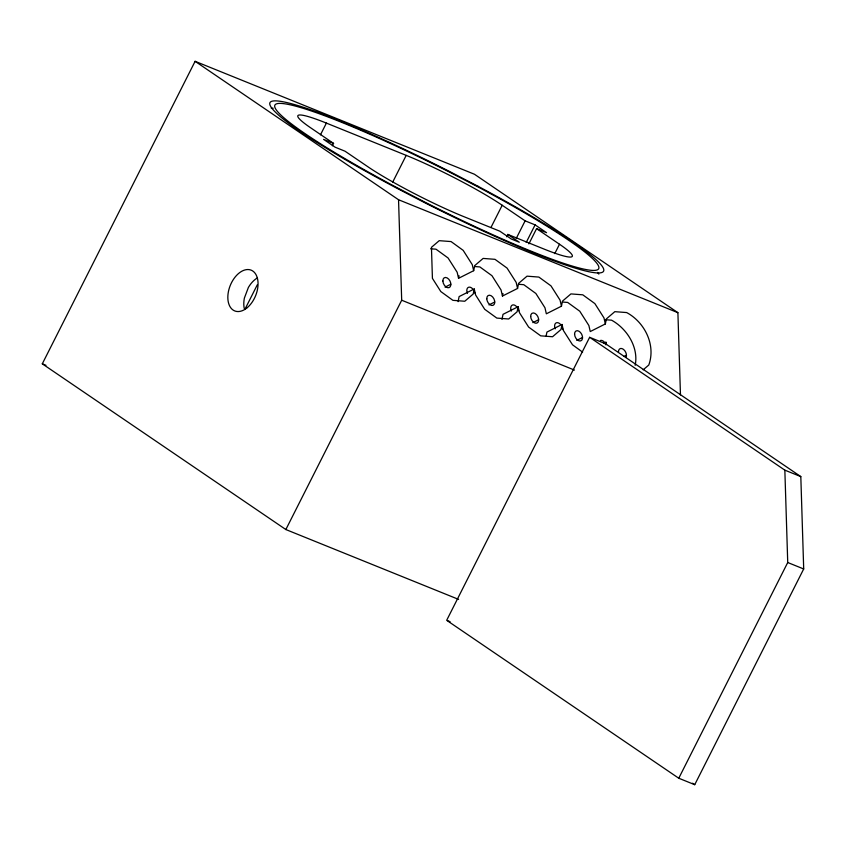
<?xml version="1.0" encoding="UTF-8"?>
<svg xmlns="http://www.w3.org/2000/svg" width="846" height="846" viewBox="0 0 846 846"><rect width="100%" height="100%" fill="white"/><g stroke="black" fill="none" stroke-linecap="round" stroke-linejoin="round"><path stroke-width="1.27" d="M474.606 266.532L479.872 266.934L491.97 275.711L501.065 290.009L502.45 296.058L517.562 288.444L516.176 282.395L507.071 268.097L494.973 259.32L483.129 258.421L474.701 265.633L473.665 270.699L458.553 278.313L459.071 275.775M458.088 301.652L459.124 296.586L474.236 288.972L475.621 295.011L484.716 309.308L496.814 318.085L508.668 318.995L517.096 311.783L518.133 306.717L503.021 314.331L501.985 319.397M474.236 288.972L473.189 294.038L464.761 301.25L452.917 300.341L440.819 291.563L432.422 278.366L431.449 247.328L439.233 240.676L451.077 241.575L463.174 250.353L472.269 264.65L473.665 270.699M502.45 296.058L502.968 293.53M517.562 288.444L518.598 283.378L527.026 276.166L538.87 277.076L550.968 285.853L560.073 300.15L561.458 306.189L546.347 313.803L544.961 307.764L535.867 293.467L523.769 284.69L518.503 284.288M546.146 335.883L546.928 332.087L562.03 324.462L563.415 330.511L572.52 344.808L582.598 352.126M561.458 306.189L562.495 301.123L570.923 293.911L582.778 294.82L594.865 303.598L603.97 317.895L605.355 323.933L590.254 331.558L588.869 325.509L579.764 311.212L567.666 302.434L562.4 302.033M562.03 324.462L560.993 329.528L552.565 336.74L540.71 335.841L528.623 327.064L519.518 312.766L518.133 306.717M605.355 323.933L606.392 318.879L614.82 311.666L626.675 312.565C644.789 322.273 656.052 345.115 648.787 365.028L643.172 369.829M605.408 344.745L605.926 342.218L603.6 343.381M635.177 365.335C638.825 347.442 627.108 328.713 611.563 320.179L604.985 319.682M458.606 599.391L285.853 529.543L42.3 363.822L195.109 61.314L474.458 174.255L677.9 312.682L680.47 394.892M320.475 134.81L326.397 123.093L406.207 155.368A76.954 8.048 26.8 0 1 457.464 179.331L466.231 183.963A76.954 8.048 26.8 0 1 502.196 205.25L525.123 220.848L535.095 224.877L546.558 232.682L536.576 228.642L528.887 243.87M244.97 309.234L257.332 284.764M332.383 145.745L333.557 143.397L310.641 127.799A76.954 8.048 26.8 0 1 326.397 123.093M392.607 182.302L406.207 155.368M285.853 529.543L401.691 300.224L398.54 199.741L195.109 61.314M490.955 227.5L502.196 205.25M506.648 236.774L507.833 234.427L543.745 248.946A76.954 8.048 26.8 0 0 559.502 244.24L536.576 228.642M516.25 238.413L525.123 220.848M526.223 242.442L535.095 224.877M554.775 253.61L559.502 244.24M589.63 337.311L446.677 620.308L678.767 778.235L694.735 784.686L803.7 568.967L800.813 476.605L605.599 343.772L589.63 337.311L784.845 470.154L800.813 476.605M678.767 778.235L787.732 562.516L784.845 470.154M445.049 287.143L450.855 284.224M488.956 304.898L494.762 301.969M532.853 322.643L538.659 319.714M576.75 340.388L582.556 337.469M624.126 356.388L626.452 355.214M430.709 248.787L435.976 249.189L448.063 257.967L457.168 272.264L458.553 278.313M333.557 143.397L323.584 139.368L335.048 147.162L345.02 151.201L367.947 166.799A76.954 8.048 26.8 0 0 412.679 192.719L421.625 197.287A76.954 8.048 26.8 0 0 463.925 216.682L499.849 231.201L511.312 239.006L519.285 242.231L507.833 234.427M398.54 199.741L677.9 312.682M401.691 300.224L574.445 370.072M787.732 562.516L803.7 568.967M42.3 363.822L45.98 365.303M447.82 620.763L450.104 621.694M692.557 783.206L694.735 784.686M605.926 342.218L606.487 344.629M555.23 328.84A5.499 3.511 63.2 0 1 555.685 323.183A5.499 3.511 63.2 0 1 560.475 324.346M562.304 327.614A5.499 3.511 63.2 0 1 562.601 329.401M467.436 293.34A5.499 3.511 63.2 0 1 467.88 287.682A5.499 3.511 63.2 0 1 472.671 288.856M474.194 291.236A5.499 3.511 63.2 0 1 474.722 293.033M511.333 311.085A5.499 3.511 63.2 0 1 511.777 305.427A5.499 3.511 63.2 0 1 516.578 306.601M518.09 308.98A5.499 3.511 63.2 0 1 518.619 310.789M600.385 340.483A5.499 3.511 63.2 0 1 604.372 342.101M618.468 351.989A5.499 3.511 63.2 0 1 623.343 349.282A5.499 3.511 63.2 0 1 625.998 357.446M244.24 308.452A21.985 13.673 -68 0 1 244.367 298.109L248.386 287.46A21.985 13.673 -68 0 1 257.427 277.89M271.238 108.182A186.881 19.532 26.8 0 1 273.195 108.235M597.604 272.412A186.881 19.532 26.8 0 1 598.841 274.104M478.106 186.321L449.374 171.389A186.881 19.532 26.8 0 0 271.947 101.245A186.881 19.532 26.8 0 0 395.463 187.495L424.195 202.427A186.881 19.532 26.8 0 0 601.612 272.571A186.881 19.532 26.8 0 0 478.106 186.321M476.89 186.332L449.004 171.844A181.382 18.961 26.8 0 0 276.801 103.762A181.382 18.961 26.8 0 0 396.679 187.474L424.565 201.972A181.382 18.961 26.8 0 0 596.768 270.054A181.382 18.961 26.8 0 0 476.89 186.332M530.675 316.489A5.499 3.511 63.2 0 0 536.798 323.151A5.499 3.511 63.2 0 0 536.533 314.67A5.499 3.511 63.2 0 0 530.675 316.489M486.778 298.744A5.499 3.511 63.2 0 0 492.89 305.406A5.499 3.511 63.2 0 0 492.626 296.925A5.499 3.511 63.2 0 0 486.778 298.744M442.881 280.999A5.499 3.511 63.2 0 0 448.993 287.651A5.499 3.511 63.2 0 0 448.729 279.169A5.499 3.511 63.2 0 0 442.881 280.999M574.571 334.233A5.499 3.511 63.2 0 0 580.694 340.896A5.499 3.511 63.2 0 0 580.43 332.415A5.499 3.511 63.2 0 0 574.571 334.233M246.62 308.177A21.985 13.673 -68 0 0 253.8 271.82A21.985 13.673 -68 0 0 228.409 291.648A21.985 13.673 -68 0 0 246.62 308.177"/></g></svg>
